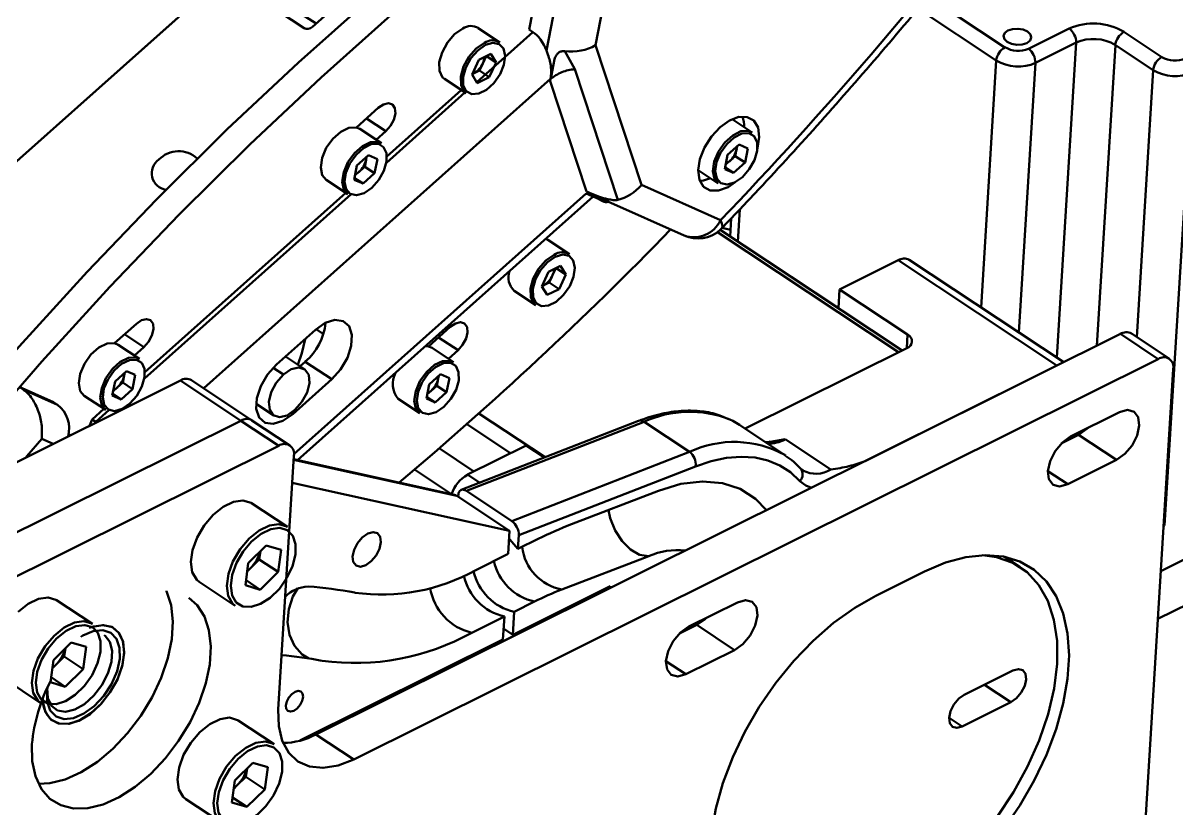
# Model space of a CAD drawing. Header units: millimetres. Extents: x -253 to 12701, y 1223 to 2077.
# Drawn here: x 370.3 to 471.8, y 1544 to 1613.2 of the extents above; entities that cross this region are included whole.
import ezdxf

# ---------------------------------------------------------------- set-up
doc = ezdxf.new("R2010")
doc.units = ezdxf.units.MM
doc.layers.add('NET DAM', color=7, linetype='Continuous', lineweight=50)

msp = doc.modelspace()

# ---------------------------------------------------------------- linework, layer by layer
at = {"layer": 'NET DAM', "color": 7}
for p, q in [((417.09, 1624.26), (414.79, 1612.59)), ((418.75, 1623.16), (416.31, 1610.74)), ((420.62, 1611.21), (422.84, 1622.49)), ((359.07, 1591.5), (391.61, 1620.53)), ((402.87, 1619.19), (395.73, 1612.83)), ((395, 1612.7), (389.68, 1616.22)), ((385.77, 1615.33), (361.06, 1593.27)), ((412.21, 1611.46), (410.31, 1612.72)), ((414.79, 1612.59), (415.13, 1612.37)), ((458.72, 1610.89), (462.29, 1612.67)), ((467.12, 1612.38), (470.45, 1610.17)), ((424.67, 1598.91), (420.62, 1611.21)), ((462.91, 1611.44), (459.34, 1609.66)), ((469.69, 1609.02), (466.36, 1611.22)), ((409.77, 1608.63), (410.36, 1609.91)), ((411.41, 1610.44), (410.36, 1609.91)), ((411, 1610.24), (410.72, 1609.61)), ((411.03, 1610.25), (411.88, 1609.68)), ((411.41, 1610.44), (411.88, 1609.68)), ((416.75, 1608.56), (417.02, 1609.98)), ((416.75, 1608.56), (417.02, 1609.98)), ((418.81, 1609.1), (417.94, 1610.68)), ((409.89, 1608.71), (410.42, 1608.97)), ((410.72, 1609.61), (410.42, 1608.97)), ((410.42, 1608.97), (411.29, 1608.4)), ((411.88, 1609.68), (411.29, 1608.4)), ((422.59, 1597.6), (418.81, 1609.1)), ((407.34, 1608.24), (409.24, 1606.98)), ((409.77, 1608.63), (410.23, 1607.87)), ((409.78, 1608.66), (409.89, 1608.71)), ((409.78, 1608.65), (409.89, 1608.71)), ((410.23, 1607.87), (411.29, 1608.4)), ((416.65, 1608.05), (416.68, 1608.24)), ((416.65, 1608.05), (419.84, 1598.35)), ((416.68, 1608.24), (416.75, 1608.56)), ((473.14, 1608.81), (470.68, 1568.96)), ((408.82, 1607.26), (402.28, 1601.43)), ((401.52, 1605.69), (399.6, 1603.97)), ((401.81, 1602.59), (399.91, 1603.84)), ((434.4, 1603.53), (432.64, 1604.7)), ((401.35, 1602.89), (402.2, 1603.64)), ((433.26, 1602.47), (432.25, 1601.56)), ((433.04, 1602.07), (432.92, 1601.45)), ((433.09, 1602.31), (433.04, 1602.07)), ((434.03, 1602.12), (433.26, 1602.47)), ((434.03, 1602.12), (433.79, 1600.88)), ((400.67, 1601.53), (399.65, 1600.62)), ((400.45, 1601.13), (400.33, 1600.51)), ((400.5, 1601.37), (400.45, 1601.13)), ((401.44, 1601.18), (400.67, 1601.53)), ((401.44, 1601.18), (401.19, 1599.94)), ((432, 1600.31), (432.25, 1601.56)), ((432.08, 1600.7), (432.41, 1601)), ((432.41, 1601), (432.92, 1601.45)), ((432.77, 1599.97), (433.79, 1600.88)), ((432.92, 1601.45), (433.79, 1600.88)), ((399.41, 1599.37), (399.65, 1600.62)), ((399.48, 1599.76), (399.82, 1600.06)), ((399.82, 1600.06), (400.33, 1600.51)), ((400.18, 1599.03), (401.19, 1599.94)), ((400.33, 1600.51), (401.19, 1599.94)), ((429.67, 1600.21), (431.43, 1599.04)), ((432.77, 1599.97), (432, 1600.31)), ((432.03, 1600.46), (432.77, 1599.97)), ((396.94, 1599.36), (398.84, 1598.1)), ((400.18, 1599.03), (399.41, 1599.37)), ((399.44, 1599.52), (400.18, 1599.03)), ((431.62, 1595.81), (424.67, 1598.91)), ((398.68, 1598.21), (381, 1582.44)), ((394.43, 1574.7), (420.44, 1597.9)), ((421.62, 1597.37), (419.82, 1598.17)), ((421.76, 1597.49), (419.84, 1598.35)), ((421.62, 1597.37), (421.76, 1597.49)), ((421.71, 1597.45), (428.43, 1594.45)), ((432.56, 1595.96), (432.47, 1594.38)), ((447.6, 1584.35), (431.59, 1594.96)), ((442, 1588.06), (431.59, 1594.96)), ((418.34, 1592.82), (416.45, 1594.08)), ((417.55, 1591.79), (416.49, 1591.27)), ((417.14, 1591.59), (416.85, 1590.97)), ((417.16, 1591.6), (418.01, 1591.04)), ((417.55, 1591.79), (418.01, 1591.04)), ((442.1, 1589.72), (447.25, 1592.28)), ((447.25, 1592.28), (461.22, 1583.02)), ((461.82, 1583.32), (448.23, 1592.32)), ((415.9, 1589.98), (416.49, 1591.27)), ((416.85, 1590.97), (416.56, 1590.33)), ((418.01, 1591.04), (417.42, 1589.75)), ((413.48, 1589.59), (415.37, 1588.34)), ((415.9, 1589.98), (416.37, 1589.23)), ((415.91, 1590), (416.03, 1590.06)), ((415.92, 1590.01), (416.03, 1590.06)), ((416.03, 1590.06), (416.56, 1590.33)), ((416.37, 1589.23), (417.42, 1589.75)), ((416.56, 1590.33), (417.42, 1589.75)), ((442, 1588.06), (442.1, 1589.72)), ((442.1, 1589.72), (448.09, 1585.75)), ((380.24, 1586.7), (378.31, 1584.98)), ((392.57, 1583.1), (396, 1586.17)), ((466.8, 1585.8), (396.04, 1550.57)), ((396.05, 1586.21), (396.69, 1585.78)), ((407.86, 1586.42), (405.94, 1584.71)), ((466.8, 1585.8), (470.13, 1583.59)), ((471.11, 1583.63), (467.78, 1585.84)), ((380.52, 1583.6), (378.63, 1584.85)), ((380.07, 1583.9), (380.91, 1584.65)), ((408.15, 1583.32), (406.25, 1584.58)), ((433.79, 1577.47), (448.02, 1584.56)), ((395.03, 1582.7), (393.36, 1583.81)), ((470.13, 1583.59), (399.37, 1548.36)), ((407.69, 1583.62), (408.54, 1584.37)), ((379.38, 1582.54), (378.37, 1581.63)), ((380.15, 1582.19), (379.38, 1582.54)), ((395.1, 1583.36), (394.65, 1582.96)), ((395.1, 1583.36), (397.43, 1581.82)), ((461.22, 1583.02), (444.36, 1574.62)), ((468.71, 1538.09), (471.46, 1582.71)), ((358.38, 1568.88), (384.11, 1581.7)), ((378.12, 1580.38), (378.37, 1581.63)), ((378.53, 1581.07), (379.04, 1581.52)), ((379.17, 1582.14), (379.04, 1581.52)), ((379.04, 1581.52), (379.91, 1580.95)), ((379.21, 1582.38), (379.17, 1582.14)), ((380.15, 1582.19), (379.91, 1580.95)), ((389.43, 1578.17), (384.11, 1581.7)), ((390.41, 1578.2), (385.09, 1581.73)), ((397.43, 1581.82), (394, 1578.75)), ((407.01, 1582.26), (405.99, 1581.35)), ((406.79, 1581.87), (406.67, 1581.24)), ((406.84, 1582.11), (406.79, 1581.87)), ((407.78, 1581.92), (407.01, 1582.26)), ((407.78, 1581.92), (407.53, 1580.67)), ((369.94, 1581.14), (370.28, 1580.92)), ((372.96, 1579.79), (369.94, 1581.14)), ((373.3, 1579.57), (370.28, 1580.92)), ((378.15, 1580.53), (378.89, 1580.04)), ((378.2, 1580.77), (378.53, 1581.07)), ((378.89, 1580.04), (379.91, 1580.95)), ((405.75, 1580.11), (405.99, 1581.35)), ((405.82, 1580.49), (406.16, 1580.79)), ((406.16, 1580.79), (406.67, 1581.24)), ((406.52, 1579.76), (407.53, 1580.67)), ((406.67, 1581.24), (407.53, 1580.67)), ((373.3, 1579.57), (372.96, 1579.79)), ((375.66, 1580.37), (377.55, 1579.11)), ((378.89, 1580.04), (378.12, 1580.38)), ((390.78, 1579.66), (392.33, 1578.63)), ((403.28, 1580.09), (405.18, 1578.84)), ((406.52, 1579.76), (405.75, 1580.11)), ((405.78, 1580.25), (406.52, 1579.76)), ((377.39, 1579.22), (376.35, 1578.28)), ((462.43, 1576.77), (466.72, 1578.91)), ((498.24, 1578.82), (470.36, 1564.94)), ((389.43, 1578.17), (363.7, 1565.36)), ((376.11, 1577.71), (376.35, 1578.28)), ((376.35, 1578.28), (376.68, 1578.06)), ((389.43, 1578.17), (392.76, 1575.96)), ((393.74, 1576), (390.41, 1578.2)), ((424.42, 1578.15), (408.82, 1572.08)), ((409.28, 1571.99), (424.9, 1578.06)), ((428.89, 1575.42), (424.9, 1578.06)), ((437.29, 1575.15), (433.3, 1577.8)), ((503.61, 1577.4), (470.1, 1560.72)), ((374.46, 1576.89), (374.27, 1577.01)), ((437.33, 1576.53), (436.01, 1576.3)), ((441.32, 1573.88), (437.33, 1576.53)), ((463.13, 1576.92), (461.6, 1576.16)), ((462.21, 1576.46), (462.22, 1576.65)), ((463.13, 1576.92), (466.46, 1574.72)), ((392.76, 1575.96), (367.03, 1563.15)), ((409.37, 1573.42), (414.52, 1575.98)), ((428.89, 1575.42), (413.27, 1569.34)), ((414.52, 1575.98), (416.13, 1574.92)), ((392.72, 1552.77), (394.09, 1575.08)), ((408.22, 1571.65), (394.07, 1574.78)), ((437.37, 1575.1), (437.29, 1575.15)), ((466.46, 1574.72), (462.17, 1572.58)), ((404.7, 1573.86), (407.95, 1571.71)), ((413.89, 1568.1), (429.43, 1574.15)), ((438.88, 1573.81), (438.67, 1573.96)), ((413.08, 1568.47), (393.94, 1572.71)), ((413.08, 1568.47), (408.42, 1571.56)), ((408.56, 1571.47), (408.57, 1571.63)), ((413.27, 1569.34), (409.28, 1571.99)), ((418.52, 1569.06), (426.16, 1572)), ((393.53, 1568.82), (390.37, 1570.92)), ((412.96, 1566.45), (413.08, 1568.47)), ((470.61, 1568.93), (470.68, 1568.96)), ((470.68, 1568.96), (470.61, 1568.93)), ((413.81, 1566.88), (413.89, 1568.1)), ((413.81, 1566.88), (415.6, 1567.77)), ((391.67, 1567.19), (390.09, 1565.64)), ((391.15, 1566.69), (391.05, 1565.96)), ((391.67, 1567.19), (392.98, 1566.8)), ((392.98, 1566.8), (392.72, 1564.86)), ((410.1, 1565.03), (412.96, 1566.45)), ((425.31, 1566.25), (417.67, 1563.31)), ((458, 1565.28), (456.62, 1566.2)), ((389.83, 1563.7), (390.09, 1565.64)), ((389.99, 1564.91), (390.27, 1565.18)), ((390.27, 1565.18), (391.05, 1565.96)), ((391.05, 1565.96), (392.72, 1564.86)), ((457.09, 1566.08), (457.37, 1565.7)), ((391.14, 1563.3), (392.72, 1564.86)), ((445.29, 1562.77), (449.58, 1564.9)), ((385.78, 1563.99), (388.94, 1561.89)), ((389.83, 1563.7), (391.14, 1563.3)), ((389.89, 1564.13), (391.14, 1563.3)), ((421.93, 1563.61), (413.35, 1559.34)), ((421.93, 1563.61), (421.92, 1563.45)), ((376.38, 1560.28), (373.22, 1562.38)), ((396.04, 1550.57), (421.06, 1563.02)), ((415.26, 1562.25), (413.47, 1561.36)), ((420.93, 1563.11), (421.06, 1563.02)), ((428.84, 1560.05), (433.13, 1562.18)), ((413.35, 1559.34), (413.47, 1561.36)), ((412.62, 1560.93), (409.76, 1559.51)), ((412.49, 1558.91), (412.62, 1560.93)), ((429.54, 1560.2), (428.01, 1559.43)), ((429.54, 1560.2), (432.87, 1557.99)), ((413.35, 1559.34), (412.55, 1559.87)), ((374.52, 1558.65), (372.94, 1557.1)), ((374, 1558.14), (373.9, 1557.42)), ((374.52, 1558.65), (375.83, 1558.26)), ((375.83, 1558.26), (375.57, 1556.31)), ((394.63, 1550.02), (412.49, 1558.91)), ((372.68, 1555.15), (372.94, 1557.1)), ((373.11, 1556.64), (373.9, 1557.42)), ((373.9, 1557.42), (375.57, 1556.31)), ((432.87, 1557.99), (428.58, 1555.86)), ((372.84, 1556.37), (373.11, 1556.64)), ((373.99, 1554.76), (375.57, 1556.31)), ((457.35, 1556.19), (453.06, 1554.05)), ((368.63, 1555.45), (371.79, 1553.35)), ((372.68, 1555.15), (373.99, 1554.76)), ((372.74, 1555.59), (373.99, 1554.76)), ((452.89, 1551.26), (457.18, 1553.4)), ((392.36, 1549.7), (389.2, 1551.79)), ((396.04, 1550.57), (399.37, 1548.36)), ((390.49, 1548.07), (388.91, 1546.52)), ((390.49, 1548.07), (391.8, 1547.68)), ((389.98, 1547.56), (389.88, 1546.83)), ((391.8, 1547.68), (391.54, 1545.73)), ((388.65, 1544.57), (388.91, 1546.52)), ((388.82, 1545.79), (389.09, 1546.06)), ((389.09, 1546.06), (389.88, 1546.83)), ((389.88, 1546.83), (391.54, 1545.73)), ((388.71, 1545.01), (389.96, 1544.18)), ((389.96, 1544.18), (391.54, 1545.73)), ((384.6, 1544.87), (387.77, 1542.77)), ((388.65, 1544.57), (389.96, 1544.18))]:
    msp.add_line(p, q, dxfattribs=at)
at = {"layer": 'NET DAM', "color": 8}
for p, q in [((449.88, 1615.51), (456.65, 1611.02)), ((396.05, 1613.11), (394.78, 1613.95)), ((455.89, 1609.87), (448.99, 1614.44)), ((395.1, 1612.65), (395, 1612.7)), ((415.13, 1612.37), (410.18, 1607.96)), ((461.2, 1583.72), (462.91, 1611.44)), ((466.36, 1611.22), (464.73, 1584.77)), ((454.55, 1588.13), (455.89, 1609.87)), ((459.34, 1609.66), (457.87, 1585.93)), ((468.24, 1585.53), (469.69, 1609.02)), ((386.17, 1581.02), (416.68, 1608.24)), ((409.15, 1607.04), (402.24, 1600.87)), ((402.2, 1603.64), (400.49, 1604.77)), ((399.13, 1598.1), (380.95, 1581.88)), ((419.82, 1598.17), (394.09, 1575.22)), ((433.33, 1596.77), (433.15, 1593.92)), ((431.36, 1594.77), (447.3, 1584.2)), ((380.91, 1584.65), (379.21, 1585.78)), ((408.54, 1584.37), (406.83, 1585.5)), ((448.09, 1585.75), (448.02, 1584.56)), ((393.17, 1582.22), (392.27, 1582.82)), ((377.85, 1579.11), (376.68, 1578.06)), ((393.86, 1578.85), (394, 1578.75)), ((416.2, 1574.95), (410.38, 1578.81)), ((409.31, 1577.86), (413.16, 1575.31)), ((371.92, 1576.57), (372.92, 1576.12)), ((409.94, 1573.71), (406.88, 1575.74)), ((394.07, 1574.73), (408.42, 1571.56)), ((410.45, 1572.71), (409.37, 1573.42)), ((460.42, 1573.74), (462.17, 1572.58)), ((426.83, 1557.02), (428.58, 1555.86)), ((457.18, 1553.4), (454.85, 1554.94)), ((452.89, 1551.26), (451.73, 1552.03))]:
    msp.add_line(p, q, dxfattribs=at)
at = {"layer": 'NET DAM', "color": 7, "flags": 128}
for points in [[(352.77, 1563.93), (358.35, 1571.03), (364.07, 1577.96), (369.93, 1584.71), (375.91, 1591.27), (382.01, 1597.63), (388.21, 1603.78), (394.51, 1609.7), (400.89, 1615.4), (407.35, 1620.85), (413.86, 1626.05), (420.43, 1630.99), (427.03, 1635.66), (433.67, 1640.05), (440.32, 1644.16), (446.97, 1647.98)], [(360.56, 1569.97), (366.07, 1576.63), (371.93, 1583.39), (377.91, 1589.95), (384.01, 1596.31), (390.21, 1602.46), (396.51, 1608.38), (402.89, 1614.08), (409.34, 1619.53), (415.86, 1624.73), (422.42, 1629.66), (429.03, 1634.34), (435.66, 1638.73), (442.31, 1642.84), (448.97, 1646.66)], [(408.96, 1612.67), (408.24, 1612.17), (407.6, 1611.44), (407.13, 1610.58), (406.88, 1609.71), (406.9, 1608.94), (407.18, 1608.38), (407.34, 1608.24)], [(458.64, 1612.4), (458.25, 1612.58), (457.79, 1612.66), (457.32, 1612.63), (456.91, 1612.51), (456.64, 1612.29), (456.53, 1612.03), (456.6, 1611.75), (456.85, 1611.51), (457.24, 1611.33), (457.7, 1611.25), (458.17, 1611.27), (458.58, 1611.4), (458.86, 1611.62), (458.97, 1611.88), (458.89, 1612.15), (458.64, 1612.4)], [(409.24, 1606.98), (409.07, 1607.12), (408.8, 1607.68), (408.78, 1608.45), (409.02, 1609.32), (409.5, 1610.18), (410.14, 1610.91), (410.86, 1611.41)], [(410.95, 1611.23), (410.27, 1610.75), (409.66, 1610.06), (409.22, 1609.25), (408.98, 1608.43), (409, 1607.7), (409.26, 1607.17), (409.74, 1606.91), (410.36, 1606.95), (411.04, 1607.29), (411.69, 1607.88), (412.23, 1608.65), (412.57, 1609.48), (412.68, 1610.27), (412.54, 1610.91), (412.17, 1611.31), (411.61, 1611.42), (410.95, 1611.23)], [(402.2, 1603.64), (402.6, 1604.1), (402.9, 1604.65), (403.03, 1605.21), (402.99, 1605.68), (402.78, 1605.99), (402.42, 1606.1), (401.98, 1606), (401.52, 1605.69)], [(431.59, 1603.99), (432.42, 1604.59), (433.25, 1604.9), (433.98, 1604.89), (434.56, 1604.57), (434.93, 1603.96), (435.04, 1603.12), (434.89, 1602.15), (434.87, 1602.1)], [(399.91, 1603.84), (399.59, 1603.98), (398.94, 1603.94), (398.22, 1603.59), (397.53, 1602.97), (396.95, 1602.17), (396.58, 1601.29), (396.46, 1600.45), (396.6, 1599.77), (396.94, 1599.36)], [(432.93, 1599.17), (432.29, 1598.73), (431.46, 1598.42), (430.72, 1598.43), (430.14, 1598.76), (429.78, 1599.36), (429.67, 1600.2), (429.82, 1601.17), (430.22, 1602.2), (430.83, 1603.17), (431.59, 1603.99)], [(431.43, 1599.04), (431.09, 1599.45), (430.95, 1600.13), (431.07, 1600.97), (431.45, 1601.85), (432.02, 1602.66), (432.71, 1603.27), (433.43, 1603.63), (434.09, 1603.66), (434.4, 1603.53)], [(433.55, 1599.6), (434.16, 1600.29), (434.61, 1601.1), (434.85, 1601.92), (434.84, 1602.66), (434.59, 1603.19), (434.12, 1603.46), (433.51, 1603.43), (432.82, 1603.1), (432.17, 1602.51), (431.63, 1601.75), (431.27, 1600.92), (431.16, 1600.13), (431.29, 1599.48), (431.66, 1599.07), (432.21, 1598.95), (432.87, 1599.14), (433.55, 1599.6)], [(398.84, 1598.1), (398.49, 1598.51), (398.35, 1599.19), (398.48, 1600.03), (398.85, 1600.91), (399.42, 1601.72), (400.12, 1602.33), (400.84, 1602.68), (401.49, 1602.72), (401.81, 1602.59)], [(400.95, 1598.66), (401.56, 1599.35), (402.02, 1600.16), (402.26, 1600.98), (402.25, 1601.72), (401.99, 1602.25), (401.53, 1602.52), (400.91, 1602.49), (400.23, 1602.16), (399.57, 1601.57), (399.03, 1600.81), (398.68, 1599.98), (398.56, 1599.19), (398.69, 1598.54), (399.06, 1598.13), (399.61, 1598.01), (400.27, 1598.2), (400.95, 1598.66)], [(433.04, 1602.07), (433.06, 1602.21), (433.07, 1602.29)], [(400.45, 1601.13), (400.47, 1601.27), (400.47, 1601.35)], [(430.74, 1599.51), (430.13, 1599.31), (429.81, 1599.27)], [(416.45, 1594.08), (416.39, 1594.11), (416.26, 1594.17)], [(415.37, 1588.34), (415.21, 1588.48), (414.93, 1589.04), (414.91, 1589.8), (415.16, 1590.68), (415.63, 1591.54), (416.27, 1592.27), (416.99, 1592.77)], [(417.09, 1592.58), (416.41, 1592.11), (415.8, 1591.42), (415.35, 1590.61), (415.12, 1589.78), (415.14, 1589.05), (415.4, 1588.52), (415.87, 1588.26), (416.49, 1588.3), (417.17, 1588.64), (417.83, 1589.24), (418.36, 1590), (418.71, 1590.83), (418.82, 1591.62), (418.68, 1592.26), (418.3, 1592.67), (417.75, 1592.78), (417.09, 1592.58)], [(380.91, 1584.65), (381.32, 1585.11), (381.61, 1585.66), (381.75, 1586.22), (381.71, 1586.69), (381.49, 1587), (381.14, 1587.11), (380.7, 1587.01), (380.24, 1586.7)], [(396, 1586.17), (396.86, 1586.77), (397.71, 1587.04), (398.44, 1586.94), (398.96, 1586.48), (399.21, 1585.73), (399.15, 1584.76), (398.81, 1583.7), (398.21, 1582.68), (397.43, 1581.82)], [(408.54, 1584.37), (408.94, 1584.84), (409.24, 1585.39), (409.37, 1585.94), (409.33, 1586.41), (409.12, 1586.72), (408.76, 1586.84), (408.32, 1586.73), (407.86, 1586.42)], [(378.63, 1584.85), (378.31, 1584.99), (377.66, 1584.95), (376.94, 1584.6), (376.24, 1583.98), (375.67, 1583.18), (375.3, 1582.3), (375.17, 1581.46), (375.31, 1580.78), (375.66, 1580.37)], [(395.08, 1585.35), (394.8, 1584.12), (394.44, 1583.09)], [(406.25, 1584.58), (405.93, 1584.71), (405.68, 1584.73)], [(377.55, 1579.11), (377.21, 1579.52), (377.07, 1580.2), (377.19, 1581.04), (377.57, 1581.92), (378.14, 1582.73), (378.83, 1583.34), (379.55, 1583.69), (380.21, 1583.73), (380.52, 1583.6)], [(379.67, 1579.67), (380.28, 1580.36), (380.73, 1581.17), (380.97, 1581.99), (380.96, 1582.73), (380.71, 1583.26), (380.24, 1583.53), (379.63, 1583.5), (378.94, 1583.17), (378.29, 1582.58), (377.75, 1581.82), (377.39, 1580.99), (377.28, 1580.2), (377.41, 1579.55), (377.78, 1579.14), (378.33, 1579.02), (378.99, 1579.21), (379.67, 1579.67)], [(405.18, 1578.84), (404.83, 1579.24), (404.69, 1579.92), (404.82, 1580.76), (405.19, 1581.64), (405.76, 1582.45), (406.46, 1583.07), (407.18, 1583.42), (407.83, 1583.45), (408.15, 1583.32)], [(394, 1578.75), (393.13, 1578.15), (392.29, 1577.88), (391.56, 1577.98), (391.04, 1578.44), (390.79, 1579.2), (390.84, 1580.16), (391.19, 1581.22), (391.79, 1582.24), (392.57, 1583.1)], [(393.17, 1582.22), (392.55, 1581.51), (392.11, 1580.68), (391.9, 1579.84), (391.97, 1579.13), (392.29, 1578.66), (392.83, 1578.48), (393.5, 1578.64), (394.19, 1579.11), (394.81, 1579.82), (395.26, 1580.65), (395.46, 1581.48), (395.4, 1582.2), (395.07, 1582.67), (394.53, 1582.85), (393.87, 1582.69), (393.17, 1582.22)], [(407.29, 1579.4), (407.9, 1580.08), (408.36, 1580.89), (408.6, 1581.72), (408.59, 1582.45), (408.33, 1582.99), (407.87, 1583.26), (407.25, 1583.22), (406.57, 1582.89), (405.91, 1582.31), (405.37, 1581.55), (405.02, 1580.71), (404.9, 1579.92), (405.03, 1579.28), (405.4, 1578.87), (405.95, 1578.74), (406.61, 1578.93), (407.29, 1579.4)], [(379.17, 1582.14), (379.19, 1582.28), (379.19, 1582.36)], [(406.79, 1581.87), (406.81, 1582), (406.81, 1582.09)], [(466.72, 1578.91), (467.43, 1579.11), (468.01, 1578.96), (468.38, 1578.48), (468.47, 1577.75), (468.28, 1576.88), (467.83, 1575.99), (467.19, 1575.24), (466.46, 1574.72)], [(432.45, 1578.27), (432.7, 1578.15), (433.3, 1577.8)], [(463.96, 1577.54), (463.86, 1577.44), (463.13, 1576.92)], [(462.17, 1572.58), (461.46, 1572.38), (460.88, 1572.53), (460.52, 1573.01), (460.42, 1573.74), (460.62, 1574.61), (461.06, 1575.5), (461.7, 1576.26), (462.43, 1576.77)], [(429.43, 1574.15), (430.82, 1574.61), (432.16, 1574.89), (433.45, 1574.99), (434.67, 1574.92), (435.8, 1574.66), (436.85, 1574.23), (437.79, 1573.63), (438.61, 1572.86)], [(426.16, 1572), (428.14, 1572.6), (430.04, 1572.83), (431.79, 1572.68), (433.36, 1572.16), (434.72, 1571.28), (435.66, 1570.29)], [(390.37, 1570.92), (390.33, 1570.95), (389.62, 1571.16), (388.78, 1571.04), (387.87, 1570.6), (386.99, 1569.89)], [(386.99, 1569.89), (386.2, 1568.95), (385.58, 1567.89), (385.18, 1566.78), (385.03, 1565.74), (385.16, 1564.84), (385.55, 1564.18), (385.78, 1563.99)], [(390.38, 1567.54), (389.64, 1566.66), (389.05, 1565.66), (388.67, 1564.62), (388.54, 1563.63), (388.66, 1562.79), (389.03, 1562.17), (389.6, 1561.82), (390.34, 1561.78), (391.17, 1562.04), (392.02, 1562.59), (392.82, 1563.38), (393.49, 1564.33), (393.98, 1565.36), (394.24, 1566.39), (394.24, 1567.31), (394, 1568.05), (393.52, 1568.54), (392.86, 1568.74), (392.06, 1568.62), (391.21, 1568.21), (390.38, 1567.54)], [(390.15, 1567.79), (391.03, 1568.51), (391.94, 1568.95), (392.78, 1569.06), (393.49, 1568.85), (393.53, 1568.82)], [(399.26, 1566.22), (399.39, 1566.81), (399.69, 1567.39), (400.11, 1567.9), (400.6, 1568.24), (401.07, 1568.37), (401.46, 1568.27), (401.7, 1567.96), (401.76, 1567.47), (401.63, 1566.89), (401.33, 1566.3), (400.91, 1565.8), (400.43, 1565.45), (399.95, 1565.32), (399.57, 1565.42), (399.32, 1565.74), (399.26, 1566.22)], [(388.94, 1561.89), (388.71, 1562.09), (388.32, 1562.75), (388.19, 1563.64), (388.34, 1564.69), (388.74, 1565.79), (389.36, 1566.86), (390.15, 1567.79)], [(413.04, 1567.77), (413.1, 1567.72), (413.81, 1566.88)], [(454.67, 1566.34), (455.91, 1566.17), (457.35, 1565.66), (458.59, 1564.83), (459.62, 1563.71), (460.41, 1562.31), (460.95, 1560.66), (461.23, 1558.8), (461.23, 1556.77), (460.97, 1554.6), (460.44, 1552.34), (459.66, 1550.03), (458.64, 1547.73), (457.4, 1545.48), (455.97, 1543.32), (454.38, 1541.3), (452.66, 1539.46), (450.84, 1537.84), (448.96, 1536.47), (447.07, 1535.38)], [(449.58, 1564.9), (451.42, 1565.69), (453.22, 1566.17), (454.92, 1566.35), (456.51, 1566.22), (457.96, 1565.78), (459.23, 1565.04), (460.3, 1564.02), (461.16, 1562.73), (461.78, 1561.2), (462.16, 1559.45), (462.29, 1557.52), (462.16, 1555.45), (461.78, 1553.27), (461.16, 1551.03), (460.3, 1548.76), (459.23, 1546.51), (457.95, 1544.32), (456.51, 1542.23), (454.92, 1540.28), (453.21, 1538.5), (451.41, 1536.94), (449.57, 1535.61), (447.71, 1534.55)], [(390, 1564.95), (390.08, 1565.02), (390.27, 1565.18)], [(382.88, 1563.21), (382.9, 1563.16), (383.31, 1561.93), (383.46, 1560.51), (383.37, 1558.94), (383.02, 1557.27), (382.43, 1555.55), (381.63, 1553.84), (380.63, 1552.2), (379.47, 1550.67), (378.18, 1549.3), (376.81, 1548.15), (375.4, 1547.25), (373.99, 1546.61), (372.64, 1546.28), (371.62, 1546.23)], [(373.22, 1562.38), (373.17, 1562.41), (372.47, 1562.62), (371.63, 1562.5), (370.72, 1562.06), (369.83, 1561.35)], [(384.85, 1562.59), (385.59, 1561.94), (386.23, 1560.95), (386.63, 1559.73), (386.79, 1558.31), (386.69, 1556.73), (386.35, 1555.06), (385.76, 1553.35), (384.96, 1551.64), (383.96, 1549.99), (382.79, 1548.46), (381.51, 1547.1), (380.14, 1545.95), (378.73, 1545.04), (377.32, 1544.41), (375.97, 1544.08), (374.71, 1544.05), (373.59, 1544.33), (372.64, 1544.91), (371.89, 1545.76), (371.36, 1546.88), (371.08, 1548.2), (371.05, 1549.71), (371.05, 1549.71)], [(443.42, 1532.41), (441.57, 1531.63), (439.78, 1531.14), (438.07, 1530.97), (436.48, 1531.1), (435.04, 1531.54), (433.76, 1532.27), (432.69, 1533.3), (431.83, 1534.59), (431.21, 1536.12), (430.83, 1537.86), (430.71, 1539.79), (430.83, 1541.86), (431.21, 1544.04), (431.84, 1546.28), (432.7, 1548.55), (433.77, 1550.8), (435.04, 1553), (436.49, 1555.09), (438.08, 1557.04), (439.79, 1558.81), (441.58, 1560.38), (443.43, 1561.7), (445.29, 1562.77)], [(433.13, 1562.18), (433.84, 1562.38), (434.42, 1562.23), (434.79, 1561.75), (434.88, 1561.02), (434.69, 1560.15), (434.24, 1559.27), (433.6, 1558.51), (432.87, 1557.99)], [(373.23, 1559), (372.48, 1558.12), (371.9, 1557.12), (371.52, 1556.08), (371.39, 1555.09), (371.51, 1554.25), (371.87, 1553.63), (372.45, 1553.28), (373.19, 1553.24), (374.02, 1553.5), (374.87, 1554.05), (375.67, 1554.84), (376.34, 1555.79), (376.83, 1556.82), (377.08, 1557.84), (377.09, 1558.77), (376.84, 1559.51), (376.37, 1560), (375.7, 1560.19), (374.91, 1560.08), (374.06, 1559.67), (373.23, 1559)], [(372, 1553.75), (372.02, 1553.42), (372.24, 1552.53), (372.72, 1551.88), (373.4, 1551.52), (374.25, 1551.49), (375.19, 1551.77), (376.17, 1552.36), (377.1, 1553.2), (377.92, 1554.24), (378.57, 1555.39), (378.99, 1556.58), (379.16, 1557.71), (379.07, 1558.7), (378.72, 1559.48), (378.14, 1559.99), (377.36, 1560.19), (376.46, 1560.06), (376.1, 1559.94)], [(372.76, 1551.84), (373.46, 1551.51), (374.32, 1551.5), (375.27, 1551.81), (376.25, 1552.42), (377.17, 1553.28), (377.98, 1554.33), (378.61, 1555.49), (379.02, 1556.68), (379.17, 1557.8), (379.05, 1558.78), (378.68, 1559.53), (378.08, 1560.02), (377.29, 1560.19), (376.38, 1560.04), (376.1, 1559.94)], [(373, 1559.25), (373.88, 1559.97), (374.79, 1560.4), (375.63, 1560.52), (376.33, 1560.31), (376.38, 1560.28)], [(430.37, 1560.81), (430.27, 1560.71), (429.54, 1560.2)], [(371.79, 1553.35), (371.56, 1553.55), (371.17, 1554.21), (371.04, 1555.1), (371.18, 1556.15), (371.58, 1557.25), (372.21, 1558.32), (373, 1559.25)], [(372.43, 1554.73), (372.39, 1554.44), (372.4, 1553.46), (372.67, 1552.67), (373.18, 1552.14), (373.88, 1551.91), (374.72, 1551.99), (375.63, 1552.39), (376.54, 1553.06), (377.37, 1553.96), (378.05, 1555), (378.54, 1556.12), (378.78, 1557.21), (378.77, 1558.19), (378.5, 1558.98), (377.99, 1559.51), (377.29, 1559.74), (376.45, 1559.66), (375.54, 1559.27), (375.36, 1559.16)], [(377.41, 1559.31), (377.49, 1559.25), (377.92, 1558.7), (378.11, 1557.91), (378.05, 1556.96), (377.74, 1555.93), (377.2, 1554.9), (376.5, 1553.98), (375.68, 1553.24), (374.83, 1552.76), (374.01, 1552.56), (373.31, 1552.67), (372.77, 1553.08), (372.46, 1553.76), (372.39, 1554.62)], [(428.58, 1555.86), (427.87, 1555.66), (427.29, 1555.81), (426.93, 1556.28), (426.83, 1557.02), (427.02, 1557.89), (427.47, 1558.77), (428.11, 1559.53), (428.84, 1560.05)], [(372.85, 1556.41), (372.93, 1556.48), (373.11, 1556.64)], [(457.18, 1553.4), (457.67, 1553.74), (458.09, 1554.25), (458.39, 1554.83), (458.52, 1555.41), (458.46, 1555.9), (458.21, 1556.22), (457.83, 1556.32), (457.35, 1556.19)], [(393.4, 1553.11), (393.47, 1553.46), (393.65, 1553.81), (393.91, 1554.11), (394.2, 1554.32), (394.48, 1554.4), (394.71, 1554.34), (394.86, 1554.15), (394.9, 1553.86), (394.82, 1553.51), (394.64, 1553.16), (394.39, 1552.85), (394.09, 1552.65), (393.81, 1552.57), (393.58, 1552.63), (393.43, 1552.82), (393.4, 1553.11)], [(453.06, 1554.05), (452.58, 1553.71), (452.16, 1553.2), (451.86, 1552.61), (451.73, 1552.03), (451.79, 1551.55), (452.03, 1551.23), (452.42, 1551.13), (452.89, 1551.26)], [(389.2, 1551.79), (389.15, 1551.82), (388.44, 1552.04), (387.6, 1551.92), (386.69, 1551.48), (385.81, 1550.76)], [(399.37, 1548.36), (397.99, 1547.82), (396.67, 1547.61), (395.48, 1547.73), (394.46, 1548.18), (393.65, 1548.94), (393.07, 1549.99), (392.76, 1551.28), (392.72, 1552.77)], [(385.81, 1550.76), (385.02, 1549.83), (384.4, 1548.76), (384, 1547.66), (383.86, 1546.61), (383.98, 1545.72), (384.37, 1545.06), (384.6, 1544.87)], [(389.2, 1548.41), (388.46, 1547.54), (387.87, 1546.53), (387.5, 1545.49), (387.36, 1544.51), (387.48, 1543.67), (387.85, 1543.05), (388.42, 1542.7), (389.16, 1542.65), (389.99, 1542.92), (390.84, 1543.47), (391.64, 1544.25), (392.31, 1545.2), (392.8, 1546.24), (393.06, 1547.26), (393.06, 1548.18), (392.82, 1548.92), (392.34, 1549.41), (391.68, 1549.61), (390.89, 1549.5), (390.03, 1549.09), (389.2, 1548.41)], [(388.97, 1548.67), (389.86, 1549.39), (390.76, 1549.82), (391.6, 1549.94), (392.31, 1549.73), (392.36, 1549.7)], [(387.77, 1542.77), (387.53, 1542.96), (387.15, 1543.63), (387.02, 1544.52), (387.16, 1545.56), (387.56, 1546.67), (388.18, 1547.73), (388.97, 1548.67)], [(388.82, 1545.83), (388.91, 1545.89), (389.09, 1546.06)]]:
    msp.add_lwpolyline(points, dxfattribs=at)
at = {"layer": 'NET DAM', "color": 8, "flags": 128}
for points in [[(431.74, 1595.1), (431.76, 1595.13), (431.8, 1595.28), (431.75, 1595.51), (431.62, 1595.81)], [(432.5, 1594.97), (432.02, 1595.09), (431.76, 1595.14)], [(370.51, 1574.93), (370.62, 1575.05), (371.92, 1576.57)], [(438.61, 1572.86), (439.12, 1572.46), (439.62, 1572.26)], [(425.31, 1566.25), (424.51, 1566.38), (423.71, 1566.83), (422.97, 1567.57), (422.36, 1568.52), (421.92, 1569.6), (421.76, 1570.31)], [(394.46, 1563.42), (394.02, 1562.69), (393.65, 1561.59), (393.55, 1560.43), (393.72, 1559.32), (394.16, 1558.35), (394.83, 1557.61), (395.42, 1557.25)]]:
    msp.add_lwpolyline(points, dxfattribs=at)
at = {"layer": 'NET DAM', "color": 7}
for centre, radius, start, end in [((171.63, 1845.29), 360.33, 316.1809, 322.4495), ((409.68, 1611.63), 1.27, 59.8605, 124.3944), ((464.42, 1607.86), 5.26, 59.0768, 113.8659), ((461.41, 1611.46), 1.5, 359.081, 53.8617), ((467.85, 1611.06), 1.5, 119.0768, 173.8659), ((411.57, 1610.37), 1.27, 59.8605, 124.3944), ((457.38, 1609.71), 1.5, 119.0768, 173.8659), ((457.81, 1612.96), 2.25, 239.0768, 293.8659), ((457.83, 1609.68), 1.5, 359.081, 53.8617), ((464.43, 1608), 3.76, 59.0768, 113.8659), ((409.24, 1610.32), 1.64, 334.4832, 354.7137), ((457.82, 1613.09), 3.76, 239.0768, 293.8659), ((471.18, 1608.86), 1.5, 119.0768, 173.8659), ((471.61, 1612.1), 2.25, 239.0768, 293.8659), ((408.96, 1610.39), 1.92, 299.1106, 336.2434), ((471.62, 1612.24), 3.76, 239.0768, 293.8659), ((431.26, 1604.1), 2.45, 357.429, 19.8949), ((383.95, 1599.48), 2.4, 46.6996, 136.1848), ((431.06, 1602.51), 2.04, 311.8249, 347.5026), ((383.05, 1599.94), 1.46, 124.6409, 262.5915), ((398.46, 1601.57), 2.04, 311.8249, 347.5026), ((431.41, 1602.1), 1.49, 297.2026, 312.276), ((398.82, 1601.16), 1.49, 297.2026, 312.276), ((422.19, 1599.77), 2.46, 235.2224, 256.7268), ((192.39, 1823.22), 327.49, 310.1028, 315.8179), ((429.62, 1597.13), 2.93, 245.9746, 311.7412), ((429.62, 1597.13), 2.93, 311.7412, 316.1357), ((417.71, 1591.72), 1.27, 59.8605, 124.3944), ((447.77, 1591.47), 0.964, 61.4847, 122.7702), ((414.58, 1590.77), 1.61, 159.9725, 226.823), ((415.1, 1591.74), 1.92, 299.1106, 336.2434), ((415.37, 1591.67), 1.64, 334.4832, 354.7137), ((391.64, 1587.35), 5.28, 310.9831, 353.5557), ((447.83, 1585.17), 0.641, 287.2573, 65.6746), ((467.32, 1584.99), 0.964, 61.4847, 122.7702), ((470.62, 1582.9), 0.854, 347.268, 125.6854), ((377.18, 1582.58), 2.04, 311.8249, 347.5026), ((384.63, 1580.92), 0.938, 60.5277, 123.7272), ((404.77, 1581.4), 1.98, 150.4295, 221.3759), ((404.8, 1582.31), 2.04, 311.8249, 347.5026), ((377.53, 1582.17), 1.49, 297.2026, 312.276), ((405.16, 1581.89), 1.49, 297.2026, 312.276), ((371.7, 1577.49), 2.63, 344.3076, 52.4785), ((389.95, 1577.39), 0.938, 60.5277, 123.7272), ((389.95, 1577.36), 0.964, 61.4847, 122.7702), ((393.26, 1575.27), 0.854, 347.268, 125.6854), ((428.06, 1574.31), 1.39, 353.3921, 53.1221), ((410.89, 1570.74), 3.08, 119.5466, 161.7494), ((430.71, 1537.52), 33.81, 111.1379, 116.5427), ((387.98, 1567.52), 3.27, 314.4251, 344.9391), ((427.88, 1560.18), 6.6, 84.325, 112.9691), ((401.81, 1579.92), 17.05, 262.0621, 299.0975), ((413.67, 1565.55), 4.73, 192.3745, 257.1615), ((414.52, 1565.97), 4.73, 192.624, 257.1762), ((395.5, 1560.53), 3.05, 92.7408, 135.2931), ((392.85, 1528.86), 34.81, 79.0605, 85.8753), ((427.73, 1537.28), 27.91, 111.1379, 116.5427), ((399.49, 1577.96), 21.11, 262.0621, 299.0975), ((370.83, 1558.98), 3.27, 314.4251, 344.9391), ((390.5, 1525.66), 31.97, 79.0571, 85.5078), ((385.71, 1548.4), 14.71, 152.2024, 174.9222), ((374.5, 1553.63), 2.49, 177.4353, 226.038), ((393.06, 1556.04), 6.23, 270.7632, 298.5759), ((386.8, 1548.39), 3.27, 314.4251, 344.9391)]:
    msp.add_arc(centre, radius, start, end, dxfattribs=at)
at = {"layer": 'NET DAM', "color": 8}
for centre, radius, start, end in [((429.27, 1596.9), 2.59, 250.9938, 335.0625), ((428.92, 1569.34), 9.61, 68.4198, 114.7653), ((424.58, 1577.66), 0.516, 52.2458, 107.927), ((435.83, 1579.32), 3.17, 269.0819, 298.2424), ((432.83, 1567.06), 9.24, 61.1452, 115.2512), ((438.01, 1573.45), 0.84, 316.0757, 37.6638), ((440.02, 1575.89), 2.39, 241.32, 303.0845), ((418.49, 1567.57), 4.34, 186.7167, 259.0988), ((416.31, 1566.86), 4.73, 192.6322, 257.1766), ((410.84, 1564.2), 4.81, 188.8023, 256.9805)]:
    msp.add_arc(centre, radius, start, end, dxfattribs=at)
at = {"layer": 'NET DAM', "color": 7}
for centre, major_axis, ratio, start_param, end_param in [((395.4, 1613.05), (0.488, 0.253), 0.677945, 3.501691, 5.072487), ((414.55, 1609.44), (-0.5, 3.2), 0.631272, 5.030712, 5.76044), ((418.62, 1612.53), (2.99, 0.18), 0.627046, 4.442247, 5.405113), ((422.67, 1600.23), (2.25, 2.03), 0.780292, 4.068694, 4.909762), ((408.36, 1570.62), (-0.34, 1.02), 0.561253, 5.66237, 5.96012), ((409.23, 1571.19), (-0.433, 0.879), 0.577273, 5.502761, 7.073558), ((413.22, 1568.54), (-0.433, 0.879), 0.577273, 3.931965, 5.502761)]:
    msp.add_ellipse(centre, major_axis=major_axis, ratio=ratio, start_param=start_param, end_param=end_param, dxfattribs=at)
for points, knots in [([(431.74, 1595.1), (432.71, 1596.12), (435.53, 1599.07), (440.12, 1604.09), (445.48, 1610.2), (450.72, 1616.46), (454.84, 1621.6), (457.2, 1624.66), (457.88, 1625.55)], [0, 0, 0, 0, 0.106732, 0.309306, 0.511874, 0.714429, 0.916974, 1, 1, 1, 1]), ([(416.68, 1608.24), (416.72, 1608.58), (416.78, 1609.27), (416.53, 1610.14), (416.35, 1610.62), (416.31, 1610.74)], [0, 0, 0, 0, 0.427909, 0.856479, 1, 1, 1, 1]), ([(417.02, 1609.98), (417.07, 1610.1), (417.16, 1610.31), (417.36, 1610.56), (417.59, 1610.66), (417.78, 1610.69), (417.89, 1610.68), (417.94, 1610.68)], [0, 0, 0, 0, 0.310461, 0.563634, 0.78193, 0.888862, 1, 1, 1, 1]), ([(416.65, 1608.05), (416.65, 1608.09), (416.67, 1608.15), (416.68, 1608.21), (416.68, 1608.24)], [0, 0, 0, 0, 0.557015, 1, 1, 1, 1]), ([(419.84, 1598.35), (420.2, 1598.19), (420.73, 1597.96), (421.57, 1597.68), (422.08, 1597.59), (422.39, 1597.57), (422.53, 1597.59), (422.59, 1597.6)], [0, 0, 0, 0, 0.5057463, 0.7536227, 0.8862265, 0.946058, 1, 1, 1, 1]), ([(371.92, 1576.57), (371.94, 1576.94), (371.97, 1577.7), (371.73, 1578.76), (371.4, 1579.55), (371.08, 1580.11), (370.7, 1580.59), (370.42, 1580.81), (370.28, 1580.92)], [0, 0, 0, 0, 0.251288, 0.501699, 0.632168, 0.751667, 0.878113, 1, 1, 1, 1]), ([(432.35, 1578.29), (432.07, 1578.42), (431.33, 1578.77), (429.99, 1579.03), (428.38, 1579.09), (426.66, 1578.86), (425.33, 1578.49), (424.57, 1578.2), (424.42, 1578.15)], [0, 0, 0, 0, 0.126669, 0.328112, 0.531648, 0.738126, 0.94716, 1, 1, 1, 1]), ([(436, 1576.33), (435.91, 1576.3), (435.75, 1576.25), (435.65, 1576.27), (435.6, 1576.27)], [0, 0, 0, 0, 0.560914, 1, 1, 1, 1]), ([(438.67, 1573.96), (438.48, 1574.17), (438.08, 1574.59), (437.6, 1574.9), (437.36, 1575.06)], [0, 0, 0, 0, 0.490714, 1, 1, 1, 1]), ([(444.36, 1574.62), (443.89, 1574.46), (442.96, 1574.12), (441.87, 1573.96), (441.32, 1573.88)], [0, 0, 0, 0, 0.4959253, 1, 1, 1, 1])]:
    msp.add_open_spline(points, degree=3, knots=knots, dxfattribs=at)
msp.add_open_spline([(418.81, 1609.1), (418.62, 1609.08), (418.23, 1609.03), (417.67, 1608.84), (417.14, 1608.58), (416.83, 1608.35), (416.68, 1608.24)], degree=3, dxfattribs=at)

doc.saveas('drawing.dxf')
